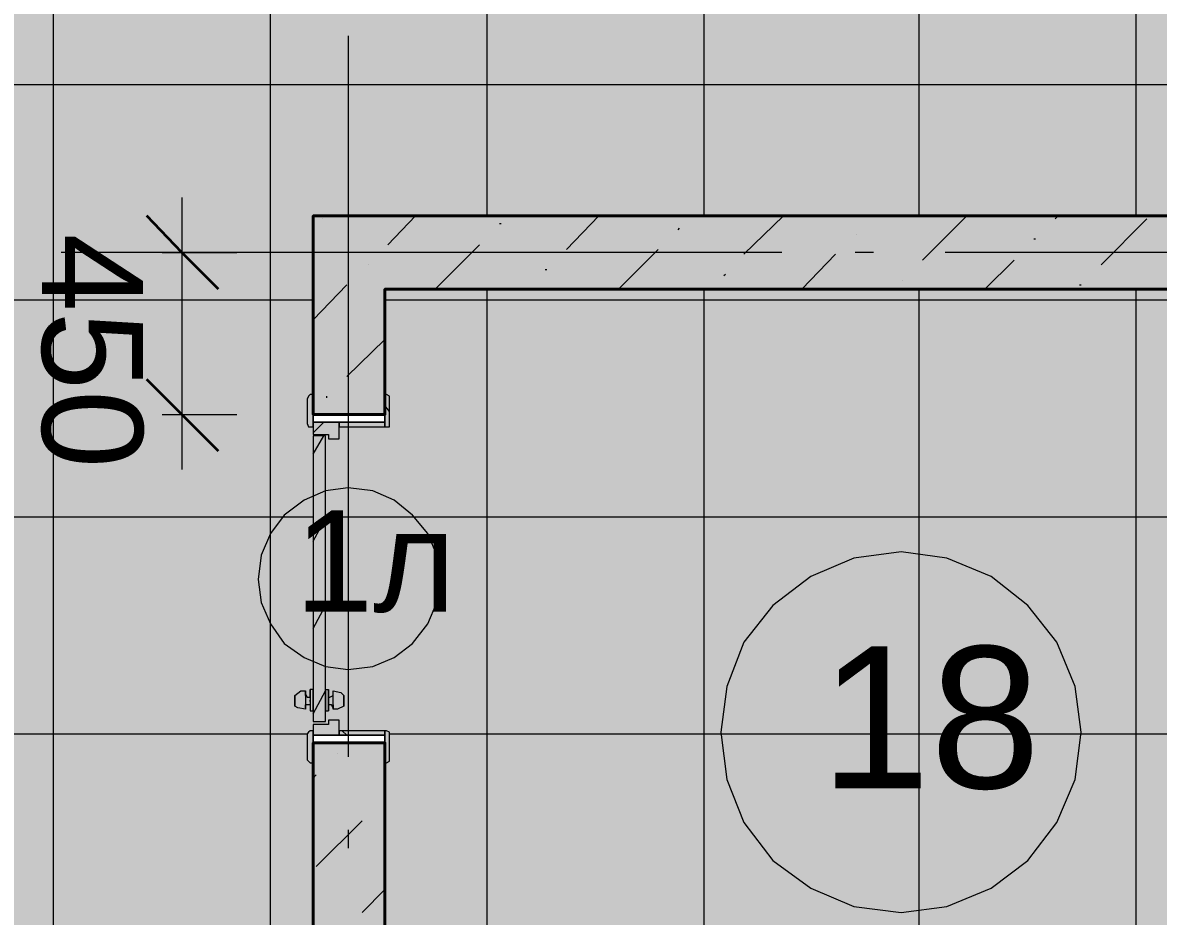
# Model space of a CAD drawing. Header units: millimetres. Extents: x -6983 to 114033, y -5968 to 36007.
# Drawn here: x 5096 to 8243, y 22126 to 24601 of the extents above; entities that cross this region are included whole.
import ezdxf

# ---------------------------------------------------------------- set-up
doc = ezdxf.new("R2010")
doc.units = ezdxf.units.MM
doc.layers.add('PDF _Геометрия', color=7, linetype='Continuous')
doc.layers.add('PDF _Текст', color=7, linetype='Continuous')
doc.layers.add('PDF _Сплошная заливка', color=7, linetype='Continuous', true_color=0xffffff)
doc.styles.add('PDF Arial', font='arial.ttf')

msp = doc.modelspace()

# ---------------------------------------------------------------- hatches: boundary and pattern name
at = {"layer": 'PDF _Сплошная заливка', "transparency": 33554559}
h = msp.add_hatch(color=256, dxfattribs=at)
h.paths.add_polyline_path([(17245.3, 26862.7), (17245.3, 21967.1), (17253.8, 21967.1), (17253.8, 26862.7)])
h.paths.add_polyline_path([(17042.2, 24065.8), (17042.2, 28661), (14245.3, 28661), (14245.3, 25563.7), (14258, 25563.7), (14262.3, 25559.5), (14258, 25479.1), (14118.4, 25474.9), (14118.4, 25445.2), (14088.8, 25445.2), (14088.8, 25457.9), (14046.5, 25457.9), (14046.5, 25474.9), (14033.8, 25474.9), (14033.8, 25487.6), (14029.6, 25487.6), (14029.6, 25559.5), (14033.8, 25563.7), (14046.5, 25563.7), (14046.5, 25665.3), (13500.6, 25665.3), (13496.4, 25656.8), (13492.2, 25652.6), (13420.2, 25648.3), (13420.2, 25652.6), (13416, 25652.6), (13416, 25665.3), (13411.8, 25665.3), (13411.8, 25788), (13382.2, 25788), (13382.2, 25817.6), (13394.9, 25817.6), (13394.9, 25864.1), (13411.8, 25864.1), (13411.8, 25872.6), (13416, 25876.8), (13500.6, 25876.8), (13500.6, 25864.1), (14046.5, 25864.1), (14046.5, 28661), (13483.7, 28661), (13479.5, 28652.6), (13394.9, 28648.3), (13394.9, 28661), (11956.2, 28661), (11952, 28652.6), (11867.4, 28648.3), (11867.4, 28661), (11245.3, 28661), (11245.3, 25864.1), (11880, 25864.1), (11880, 25872.6), (11884.3, 25876.8), (11973.1, 25876.8), (11973.1, 25864.1), (11990.1, 25864.1), (11990.1, 25817.6), (12002.8, 25817.6), (12002.8, 25788), (11973.1, 25788), (11968.9, 25656.8), (11956.2, 25652.6), (11892.7, 25648.3), (11892.7, 25652.6), (11884.3, 25652.6), (11884.3, 25665.3), (10301.8, 25665.3), (10297.5, 25656.8), (10293.3, 25652.6), (10221.4, 25648.3), (10221.4, 25652.6), (10217.1, 25652.6), (10217.1, 25665.3), (10196, 25665.3), (10196, 25707.6), (10183.3, 25707.6), (10183.3, 25737.2), (10212.9, 25737.2), (10212.9, 25872.6), (10217.1, 25876.8), (10246.8, 25876.8), (10246.8, 26084.2), (10826.5, 26084.2), (10826.5, 28441), (9320.1, 28441), (9320.1, 26084.2), (9337, 26084.2), (9337, 25876.8), (9375.1, 25876.8), (9375.1, 25737.2), (9404.7, 25737.2), (9404.7, 25707.6), (9392, 25707.6), (9392, 25665.3), (9375.1, 25665.3), (9370.9, 25656.8), (9358.2, 25652.6), (9294.7, 25648.3), (9294.7, 25652.6), (9286.3, 25652.6), (9286.3, 25665.3), (7454.1, 25665.3), (7449.9, 25656.8), (7445.6, 25652.6), (7373.7, 25648.3), (7373.7, 25652.6), (7365.2, 25652.6), (7365.2, 25665.3), (7344.1, 25665.3), (7344.1, 25707.6), (7335.6, 25707.6), (7335.6, 25737.2), (7365.2, 25737.2), (7365.2, 25876.8), (7454.1, 25876.8), (7454.1, 25864.1), (8897, 25864.1), (8897, 28661), (6100.1, 28661), (6100.1, 25864.1), (6434.3, 25864.1), (6434.3, 25872.6), (6438.6, 25876.8), (6523.2, 25876.8), (6523.2, 25737.2), (6552.8, 25737.2), (6552.8, 25707.6), (6544.4, 25707.6), (6544.4, 25665.3), (6523.2, 25665.3), (6523.2, 25652.6), (6510.5, 25652.6), (6442.8, 25648.3), (6442.8, 25652.6), (6438.6, 25652.6), (6438.6, 25665.3), (4517.6, 25665.3), (4513.3, 25656.8), (4504.9, 25652.6), (4437.2, 25648.3), (4437.2, 25652.6), (4428.7, 25652.6), (4428.7, 25665.3), (4407.6, 25665.3), (4407.6, 25707.6), (4394.9, 25707.6), (4394.9, 25737.2), (4424.5, 25737.2), (4424.5, 25872.6), (4428.7, 25876.8), (4517.6, 25876.8), (4517.6, 25864.1), (5901.2, 25864.1), (5901.2, 28661), (104.3, 28661), (104.3, 25864.1), (3497.8, 25864.1), (3497.8, 25876.8), (3586.7, 25876.8), (3586.7, 25737.2), (3616.3, 25737.2), (3616.3, 25707.6), (3603.6, 25707.6), (3603.6, 25665.3), (3586.7, 25665.3), (3582.4, 25656.8), (3569.8, 25652.6), (3506.3, 25648.3), (3506.3, 25652.6), (3497.8, 25652.6), (3497.8, 25665.3), (3100.1, 25665.3), (3100.1, 23570.8), (3112.8, 23570.8), (3117, 23566.5), (3112.8, 23486.1), (3100.1, 23481.9), (3100.1, 23460.8), (3057.8, 23460.8), (3057.8, 23448.1), (3028.1, 23448.1), (3028.1, 23481.9), (2888.5, 23481.9), (2888.5, 23494.6), (2884.3, 23494.6), (2884.3, 23562.3), (2888.5, 23570.8), (2901.2, 23570.8), (2901.2, 25665.3), (104.3, 25665.3), (104.3, 21967.1), (2901.2, 21967.1), (2901.2, 22551), (2897, 22555.3), (2888.5, 22555.3), (2888.5, 22563.7), (2884.3, 22563.7), (2884.3, 22635.6), (2888.5, 22639.9), (3028.1, 22639.9), (3028.1, 22669.5), (3057.8, 22669.5), (3057.8, 22656.8), (3100.1, 22656.8), (3100.1, 22639.9), (3112.8, 22639.9), (3117, 22635.6), (3112.8, 22559.5), (3100.1, 22555.3), (3100.1, 21472), (3112.8, 21472), (3117, 21467.8), (3112.8, 21387.4), (3100.1, 21383.2), (3100.1, 21362), (3057.8, 21362), (3057.8, 21349.3), (3028.1, 21349.3), (3028.1, 21383.2), (2888.5, 21383.2), (2888.5, 21395.9), (2884.3, 21395.9), (2884.3, 21463.6), (2888.5, 21472), (2901.2, 21472), (2901.2, 21764), (104.3, 21764), (104.3, 15967.1), (2681.2, 15967.1), (2681.2, 15979.8), (2901.2, 15979.8), (2901.2, 20452.3), (2897, 20456.5), (2888.5, 20460.8), (2884.3, 20460.8), (2884.3, 20536.9), (2888.5, 20541.1), (3028.1, 20541.1), (3028.1, 20570.8), (3057.8, 20570.8), (3057.8, 20558.1), (3100.1, 20558.1), (3100.1, 20541.1), (3112.8, 20541.1), (3117, 20536.9), (3112.8, 20460.8), (3100.1, 20456.5), (3100.1, 15967.1), (5901.2, 15967.1), (5901.2, 16601.8), (5892.7, 16606), (5888.5, 16606), (5888.5, 16614.5), (5884.3, 16614.5), (5884.3, 16686.4), (5888.5, 16694.9), (5901.2, 16694.9), (5901.2, 18133.5), (5888.5, 18133.5), (5888.5, 18146.2), (5884.3, 18146.2), (5884.3, 18218.2), (5888.5, 18222.4), (5901.2, 18222.4), (5901.2, 20452.3), (5892.7, 20456.5), (5888.5, 20460.8), (5884.3, 20460.8), (5884.3, 20536.9), (5888.5, 20541.1), (5901.2, 20541.1), (5901.2, 20558.1), (5943.5, 20558.1), (5943.5, 20570.8), (5973.1, 20570.8), (5973.1, 20541.1), (6112.8, 20541.1), (6112.8, 20456.5), (6100.1, 20456.5), (6100.1, 18967.1), (8897, 18967.1), (8897, 21764), (6100.1, 21764), (6100.1, 21472), (6112.8, 21472), (6112.8, 21383.2), (5973.1, 21383.2), (5973.1, 21349.3), (5943.5, 21349.3), (5943.5, 21362), (5901.2, 21362), (5901.2, 21383.2), (5888.5, 21383.2), (5888.5, 21395.9), (5884.3, 21395.9), (5884.3, 21463.6), (5888.5, 21472), (5901.2, 21472), (5901.2, 22551), (5892.7, 22555.3), (5888.5, 22555.3), (5888.5, 22563.7), (5884.3, 22563.7), (5884.3, 22635.6), (5888.5, 22639.9), (5901.2, 22639.9), (5901.2, 22656.8), (5943.5, 22656.8), (5943.5, 22669.5), (5973.1, 22669.5), (5973.1, 22639.9), (6112.8, 22639.9), (6112.8, 22555.3), (6100.1, 22555.3), (6100.1, 21967.1), (8897, 21967.1), (8897, 23862.7), (6100.1, 23862.7), (6100.1, 23570.8), (6112.8, 23570.8), (6112.8, 23481.9), (5973.1, 23481.9), (5973.1, 23448.1), (5943.5, 23448.1), (5943.5, 23460.8), (5901.2, 23460.8), (5901.2, 23481.9), (5888.5, 23481.9), (5888.5, 23494.6), (5884.3, 23494.6), (5884.3, 23562.3), (5888.5, 23570.8), (5901.2, 23570.8), (5901.2, 24065.8), (12447, 24065.8), (12447, 23084.2), (12459.7, 23084.2), (12459.7, 22999.5), (12447, 22999.5), (12447, 22978.4), (12404.7, 22978.4), (12404.7, 22965.7), (12370.9, 22965.7), (12370.9, 22995.3), (12239.7, 22999.5), (12235.5, 22999.5), (12235.5, 23012.2), (12231.2, 23012.2), (12231.2, 23079.9), (12235.5, 23084.2), (12248.2, 23084.2), (12248.2, 23862.7), (9100.1, 23862.7), (9100.1, 21967.1), (12248.2, 21967.1), (12248.2, 22064.4), (12239.7, 22068.7), (12235.5, 22068.7), (12235.5, 22077.1), (12231.2, 22077.1), (12231.2, 22149), (12235.5, 22157.5), (12370.9, 22157.5), (12370.9, 22187.1), (12404.7, 22187.1), (12404.7, 22174.4), (12447, 22174.4), (12447, 22157.5), (12459.7, 22157.5), (12459.7, 22068.7), (12447, 22068.7), (12447, 20486.1), (12459.7, 20486.1), (12459.7, 20401.5), (12447, 20401.5), (12447, 20380.4), (12404.7, 20380.4), (12404.7, 20367.7), (12370.9, 20367.7), (12370.9, 20397.3), (12239.7, 20401.5), (12235.5, 20401.5), (12235.5, 20410), (12231.2, 20410), (12231.2, 20481.9), (12235.5, 20486.1), (12248.2, 20486.1), (12248.2, 21764), (9100.1, 21764), (9100.1, 18967.1), (12248.2, 18967.1), (12248.2, 19466.4), (12239.7, 19470.6), (12235.5, 19470.6), (12235.5, 19479.1), (12231.2, 19479.1), (12231.2, 19551), (12235.5, 19555.3), (12370.9, 19555.3), (12370.9, 19584.9), (12404.7, 19584.9), (12404.7, 19576.4), (12447, 19576.4), (12447, 19555.3), (12459.7, 19555.3), (12459.7, 19470.6), (12447, 19470.6), (12447, 18967.1), (17042.2, 18967.1), (17042.2, 20566.5), (14046.5, 20566.5), (14046.5, 22745.7), (14042.2, 22749.9), (14033.8, 22754.1), (14029.6, 22754.1), (14029.6, 22830.3), (14033.8, 22834.5), (14046.5, 22834.5), (14046.5, 22851.4), (14088.8, 22851.4), (14088.8, 22864.1), (14118.4, 22864.1), (14118.4, 22834.5), (14262.3, 22834.5), (14258, 22754.1), (14245.3, 22749.9), (14245.3, 20765.4), (17042.2, 20765.4), (17042.2, 23862.7), (14245.3, 23862.7), (14245.3, 23765.4), (14258, 23765.4), (14262.3, 23761.2), (14258, 23680.8), (14118.4, 23676.5), (14118.4, 23646.9), (14088.8, 23646.9), (14088.8, 23655.4), (14046.5, 23655.4), (14046.5, 23676.5), (14033.8, 23676.5), (14033.8, 23689.2), (14029.6, 23689.2), (14029.6, 23761.2), (14033.8, 23765.4), (14046.5, 23765.4), (14046.5, 24544), (14042.2, 24548.2), (14033.8, 24552.4), (14029.6, 24552.4), (14029.6, 24628.6), (14033.8, 24632.8), (14046.5, 24632.8), (14046.5, 24654), (14088.8, 24654), (14088.8, 24662.4), (14118.4, 24662.4), (14118.4, 24632.8), (14262.3, 24632.8), (14258, 24552.4), (14245.3, 24548.2), (14245.3, 24065.8)])
h.paths.add_polyline_path([(15645.9, 17168.8), (15645.9, 15967.1), (17042.2, 15967.1), (17042.2, 16529.9), (17038, 16534.1), (17033.8, 16534.1), (17033.8, 16542.6), (17029.6, 16542.6), (17029.6, 16614.5), (17033.8, 16623), (17169.2, 16623), (17169.2, 16652.6), (17198.8, 16652.6), (17198.8, 16639.9), (17245.3, 16639.9), (17245.3, 16623), (17258, 16623), (17258, 16534.1), (17245.3, 16534.1), (17245.3, 15967.1), (18387.8, 15967.1), (18387.8, 15979.8), (18392, 15984), (18476.7, 15984), (18476.7, 15967.1), (19919.5, 15967.1), (19919.5, 15984), (20004.2, 15984), (20008.4, 15979.8), (20008.4, 15967.1), (23875.8, 15967.1), (23875.8, 15979.8), (23880, 15984), (23964.7, 15984), (23964.7, 15967.1), (25403.3, 15967.1), (25403.3, 15979.8), (25407.6, 15984), (25492.2, 15984), (25496.4, 15979.8), (25496.4, 15967.1), (26038, 15967.1), (26038, 16512.9), (26033.8, 16517.2), (26029.6, 16517.2), (26029.6, 16525.6), (26025.3, 16525.6), (26025.3, 16597.6), (26029.6, 16601.8), (26165, 16601.8), (26165, 16631.4), (26194.6, 16631.4), (26194.6, 16623), (26241.1, 16623), (26241.1, 16601.8), (26253.8, 16601.8), (26249.6, 16521.4), (26241.1, 16517.2), (26241.1, 15967.1), (29038, 15967.1), (29038, 16352.1), (29016.9, 16352.1), (29016.9, 16415.6), (29038, 16415.6), (29038, 18230.9), (29016.9, 18230.9), (29016.9, 18294.3), (29038, 18294.3), (29038, 19584.9), (29016.9, 19584.9), (29016.9, 19652.6), (29038, 19652.6), (29038, 21463.6), (29016.9, 21463.6), (29016.9, 21527), (29038, 21527), (29038, 21764), (26241.1, 21764), (26241.1, 21222.4), (26249.6, 21222.4), (26253.8, 21218.2), (26249.6, 21137.8), (26241.1, 21133.5), (26241.1, 21112.4), (26194.6, 21112.4), (26194.6, 21099.7), (26165, 21099.7), (26165, 21129.3), (26033.8, 21133.5), (26029.6, 21133.5), (26029.6, 21146.2), (26025.3, 21146.2), (26025.3, 21213.9), (26029.6, 21222.4), (26038, 21222.4), (26038, 21764), (25839.1, 21764), (25830.7, 21755.5), (25758.7, 21751.3), (25758.7, 21755.5), (25754.5, 21755.5), (25754.5, 21764), (25733.4, 21764), (25733.4, 21810.5), (25720.7, 21810.5), (25720.7, 21840.2), (25750.3, 21840.2), (25750.3, 21975.6), (25754.5, 21979.8), (25839.1, 21979.8), (25839.1, 21967.1), (26038, 21967.1), (26038, 26862.7), (23241.1, 26862.7), (23241.1, 21967.1), (24819.4, 21967.1), (24819.4, 21975.6), (24823.6, 21979.8), (24908.3, 21979.8), (24908.3, 21840.2), (24942.1, 21840.2), (24942.1, 21806.3), (24929.4, 21806.3), (24929.4, 21764), (24908.3, 21764), (24908.3, 21755.5), (24895.6, 21755.5), (24832.1, 21751.3), (24832.1, 21755.5), (24823.6, 21755.5), (24823.6, 21764), (22691, 21764), (22682.6, 21755.5), (22610.7, 21751.3), (22610.7, 21755.5), (22602.2, 21755.5), (22602.2, 21764), (22585.3, 21764), (22585.3, 21806.3), (22572.6, 21806.3), (22572.6, 21840.2), (22602.2, 21840.2), (22602.2, 21967.1), (21760.2, 21967.1), (21760.2, 21840.2), (21789.8, 21840.2), (21789.8, 21806.3), (21781.3, 21806.3), (21781.3, 21764), (21760.2, 21764), (21760.2, 21755.5), (21747.5, 21755.5), (21679.8, 21751.3), (21679.8, 21755.5), (21675.5, 21755.5), (21675.5, 21764), (18362.4, 21764), (18362.4, 21755.5), (18354, 21755.5), (18282, 21751.3), (18282, 21755.5), (18277.8, 21755.5), (18277.8, 21764), (18256.6, 21764), (18256.6, 21810.5), (18243.9, 21810.5), (18243.9, 21840.2), (18273.6, 21840.2), (18273.6, 21967.1), (17435.8, 21967.1), (17435.8, 21840.2), (17465.4, 21840.2), (17465.4, 21806.3), (17452.7, 21806.3), (17452.7, 21764), (17435.8, 21764), (17431.5, 21759.8), (17418.8, 21755.5), (17355.4, 21751.3), (17355.4, 21755.5), (17346.9, 21755.5), (17346.9, 21764), (17245.3, 21764), (17245.3, 18150.5), (17258, 18150.5), (17258, 18061.6), (17245.3, 18061.6), (17245.3, 18040.4), (17198.8, 18040.4), (17198.8, 18032), (17169.2, 18032), (17169.2, 18061.6), (17033.8, 18061.6), (17033.8, 18070.1), (17029.6, 18070.1), (17029.6, 18146.2), (17033.8, 18150.5), (17042.2, 18150.5), (17042.2, 18768.2), (11245.3, 18768.2), (11245.3, 15967.1), (14126.9, 15967.1), (14126.9, 15979.8), (14122.6, 15979.8), (14122.6, 15988.3), (14118.4, 15988.3), (14118.4, 15996.7), (14114.2, 15996.7), (14114.2, 16005.2), (14109.9, 16005.2), (14109.9, 16013.6), (14105.7, 16013.6), (14105.7, 16022.1), (14101.5, 16022.1), (14101.5, 16030.6), (14097.3, 16030.6), (14097.3, 16043.3), (14093, 16043.3), (14093, 16051.7), (14088.8, 16051.7), (14088.8, 16060.2), (14084.6, 16060.2), (14084.6, 16068.7), (14080.3, 16068.7), (14080.3, 16077.1), (14076.1, 16077.1), (14076.1, 16085.6), (14071.9, 16085.6), (14071.9, 16094), (14067.6, 16094), (14067.6, 16102.5), (14063.4, 16102.5), (14063.4, 16115.2), (14059.2, 16115.2), (14059.2, 16123.7), (14054.9, 16123.7), (14054.9, 16132.1), (14050.7, 16132.1), (14050.7, 16140.6), (14046.5, 16140.6), (14046.5, 16149), (14042.2, 16149), (14042.2, 16157.5), (14038, 16157.5), (14038, 16166), (14033.8, 16166), (14033.8, 16174.4), (14029.6, 16174.4), (14029.6, 16187.1), (14025.3, 16187.1), (14025.3, 16195.6), (14021.1, 16195.6), (14021.1, 16204.1), (14016.9, 16204.1), (14016.9, 16212.5), (14012.6, 16212.5), (14012.6, 16221), (14008.4, 16221), (14008.4, 16229.4), (14004.2, 16229.4), (14004.2, 16237.9), (13999.9, 16237.9), (13999.9, 16250.6), (13995.7, 16250.6), (13995.7, 16259.1), (13991.5, 16259.1), (13991.5, 16267.5), (13987.2, 16267.5), (13987.2, 16276), (13983, 16276), (13983, 16284.4), (13978.8, 16284.4), (13978.8, 16292.9), (13974.5, 16292.9), (13974.5, 16301.4), (13970.3, 16301.4), (13970.3, 16309.8), (13966.1, 16309.8), (13966.1, 16322.5), (13961.9, 16322.5), (13961.9, 16331), (13957.6, 16331), (13957.6, 16339.5), (13953.4, 16339.5), (13953.4, 16347.9), (13949.2, 16347.9), (13949.2, 16356.4), (13944.9, 16356.4), (13944.9, 16364.8), (13940.7, 16364.8), (13940.7, 16373.3), (13936.5, 16373.3), (13936.5, 16381.8), (13932.2, 16381.8), (13932.2, 16394.5), (13928, 16394.5), (13928, 16402.9), (13923.8, 16402.9), (13923.8, 16411.4), (13919.5, 16411.4), (13919.5, 16419.8), (13915.3, 16419.8), (13915.3, 16428.3), (13911.1, 16428.3), (13911.1, 16436.8), (13906.8, 16436.8), (13906.8, 16445.2), (13902.6, 16445.2), (13902.6, 16453.7), (13898.4, 16457.9), (13885.7, 16462.2), (13801.1, 16483.3), (13788.4, 16487.6), (13703.7, 16508.7), (13716.4, 16512.9), (13758.7, 16534.1), (13771.4, 16538.3), (13813.8, 16559.5), (13826.5, 16563.7), (13868.8, 16584.9), (13881.5, 16589.1), (13923.8, 16610.3), (13936.5, 16614.5), (13987.2, 16639.9), (13902.6, 16661), (13881.5, 16665.3), (13813.8, 16682.2), (13792.6, 16682.2), (13792.6, 16694.9), (13788.4, 16694.9), (13788.4, 16703.3), (13784.1, 16703.3), (13784.1, 16711.8), (13779.9, 16711.8), (13779.9, 16720.3), (13775.7, 16720.3), (13775.7, 16728.7), (13771.4, 16728.7), (13771.4, 16741.4), (13767.2, 16741.4), (13767.2, 16749.9), (13763, 16749.9), (13763, 16758.4), (13758.7, 16758.4), (13758.7, 16766.8), (13754.5, 16766.8), (13754.5, 16775.3), (13750.3, 16775.3), (13750.3, 16783.7), (13746.1, 16783.7), (13746.1, 16796.4), (13741.8, 16796.4), (13741.8, 16804.9), (13737.6, 16804.9), (13737.6, 16813.4), (13733.4, 16813.4), (13733.4, 16821.8), (13729.1, 16821.8), (13729.1, 16830.3), (13724.9, 16830.3), (13724.9, 16838.7), (13720.7, 16838.7), (13720.7, 16851.4), (13716.4, 16851.4), (13716.4, 16859.9), (13712.2, 16859.9), (13712.2, 16868.4), (13708, 16868.4), (13708, 16876.8), (13703.7, 16876.8), (13703.7, 16885.3), (13699.5, 16885.3), (13699.5, 16893.8), (13695.3, 16893.8), (13695.3, 16906.5), (13691, 16906.5), (13691, 16914.9), (13686.8, 16914.9), (13686.8, 16923.4), (13682.6, 16923.4), (13682.6, 16931.8), (13678.4, 16931.8), (13678.4, 16940.3), (13674.1, 16940.3), (13674.1, 16948.8), (13669.9, 16948.8), (13669.9, 16961.5), (13665.7, 16961.5), (13665.7, 16969.9), (13661.4, 16969.9), (13661.4, 16978.4), (13657.2, 16978.4), (13657.2, 16986.8), (13653, 16986.8), (13653, 16995.3), (13648.7, 16995.3), (13648.7, 17003.8), (13644.5, 17003.8), (13644.5, 17016.5), (13640.3, 17016.5), (13640.3, 17024.9), (13636, 17024.9), (13636, 17033.4), (13631.8, 17033.4), (13631.8, 17041.9), (13627.6, 17041.9), (13627.6, 17050.3), (13623.3, 17050.3), (13623.3, 17058.8), (13619.1, 17058.8), (13619.1, 17071.5), (13614.9, 17071.5), (13614.9, 17079.9), (13610.7, 17079.9), (13610.7, 17088.4), (13606.4, 17088.4), (13606.4, 17096.9), (13602.2, 17096.9), (13602.2, 17105.3), (13598, 17105.3), (13598, 17113.8), (13593.7, 17113.8), (13593.7, 17126.5), (13589.5, 17126.5), (13589.5, 17134.9), (13585.3, 17134.9), (13585.3, 17143.4), (13581, 17143.4), (13581, 17151.9), (13576.8, 17151.9), (13576.8, 17160.3), (13572.6, 17160.3), (13572.6, 17168.8)])
h = msp.add_hatch(color=256, dxfattribs=at)
h.paths.add_polyline_path([(5901.2, 23515.8), (6100.1, 23515.8), (6100.1, 24065.8), (5901.2, 24065.8)])
h.paths.add_polyline_path([(6100.1, 16656.8), (5901.2, 16656.8), (5901.2, 15967.1), (6100.1, 15967.1)])
h.paths.add_polyline_path([(5901.2, 18167.4), (6100.1, 18167.4), (6100.1, 20507.3), (5901.2, 20507.3)])
h.paths.add_polyline_path([(5901.2, 21417), (6100.1, 21417), (6100.1, 22606), (5901.2, 22606)])
for points in [[(6100.1, 24065.8), (6100.1, 23862.7), (12447, 23862.7), (12447, 24065.8)], [(5901.2, 23456.5), (5901.2, 22665.3), (5935.1, 22665.3), (5935.1, 23456.5)], [(6066.2, 23308.4), (6032.4, 23312.7), (5968.9, 23312.7), (5935.1, 23308.4), (5918.1, 23300), (5905.4, 23295.7), (5888.5, 23287.3), (5875.8, 23283), (5863.1, 23270.3), (5854.7, 23266.1), (5846.2, 23257.6), (5837.7, 23253.4), (5829.3, 23245), (5820.8, 23240.7), (5816.6, 23232.3), (5808.1, 23223.8), (5803.9, 23215.3), (5795.4, 23206.9), (5791.2, 23198.4), (5782.7, 23189.9), (5778.5, 23177.3), (5770, 23160.3), (5765.8, 23147.6), (5757.3, 23130.7), (5748.9, 23063), (5753.1, 23058.8), (5753.1, 23029.2), (5757.3, 23029.2), (5757.3, 22995.3), (5761.6, 22995.3), (5761.6, 22986.8), (5765.8, 22986.8), (5765.8, 22978.4), (5770, 22978.4), (5770, 22965.7), (5774.3, 22965.7), (5774.3, 22957.2), (5778.5, 22957.2), (5778.5, 22948.8), (5782.7, 22948.8), (5782.7, 22936.1), (5787, 22936.1), (5795.4, 22927.6), (5795.4, 22919.1), (5799.7, 22919.1), (5803.9, 22914.9), (5803.9, 22906.5), (5808.1, 22906.5), (5812.3, 22902.2), (5812.3, 22893.8), (5816.6, 22893.8), (5820.8, 22889.5), (5820.8, 22881.1), (5829.3, 22881.1), (5833.5, 22876.8), (5842, 22872.6), (5846.2, 22868.4), (5854.7, 22864.1), (5858.9, 22859.9), (5867.4, 22855.7), (5875.8, 22847.2), (5888.5, 22843), (5905.4, 22834.5), (5918.1, 22830.3), (5935.1, 22821.8), (5968.9, 22817.6), (6032.4, 22813.4), (6032.4, 22817.6), (6066.2, 22821.8), (6078.9, 22826.1), (6095.8, 22834.5), (6108.5, 22838.7), (6133.9, 22851.4), (6142.4, 22859.9), (6150.9, 22864.1), (6159.3, 22872.6), (6167.8, 22876.8), (6188.9, 22898), (6193.2, 22906.5), (6201.6, 22914.9), (6205.9, 22923.4), (6214.3, 22931.8), (6227, 22957.2), (6231.2, 22969.9), (6239.7, 22986.8), (6243.9, 22999.5), (6248.2, 23029.2), (6252.4, 23092.6), (6248.2, 23092.6), (6248.2, 23126.5), (6243.9, 23126.5), (6243.9, 23139.2), (6239.7, 23139.2), (6239.7, 23147.6), (6235.5, 23147.6), (6235.5, 23156.1), (6231.2, 23156.1), (6231.2, 23168.8), (6227, 23168.8), (6227, 23177.3), (6222.8, 23177.3), (6222.8, 23185.7), (6218.6, 23185.7), (6218.6, 23194.2), (6201.6, 23211.1), (6197.4, 23211.1), (6197.4, 23219.6), (6159.3, 23257.6), (6150.9, 23261.9), (6133.9, 23278.8), (6108.5, 23291.5), (6095.8, 23295.7), (6078.9, 23304.2)], [(7593.7, 23130.7), (7564.1, 23134.9), (7500.6, 23134.9), (7399.1, 23122.2), (7382.2, 23113.8), (7369.5, 23109.6), (7352.5, 23101.1), (7339.8, 23096.9), (7322.9, 23088.4), (7310.2, 23084.2), (7293.3, 23075.7), (7280.6, 23071.5), (7267.9, 23058.8), (7259.5, 23054.5), (7251, 23046.1), (7242.5, 23041.9), (7234.1, 23033.4), (7225.6, 23029.2), (7217.1, 23020.7), (7208.7, 23016.5), (7200.2, 23008), (7191.8, 23003.8), (7183.3, 22995.3), (7174.8, 22991.1), (7170.6, 22982.6), (7162.1, 22974.2), (7157.9, 22965.7), (7145.2, 22953), (7141, 22944.5), (7128.3, 22931.8), (7124.1, 22923.4), (7111.4, 22910.7), (7107.1, 22902.2), (7094.4, 22889.5), (7086, 22864.1), (7081.7, 22855.7), (7073.3, 22830.3), (7069, 22821.8), (7060.6, 22796.4), (7056.4, 22788), (7052.1, 22775.3), (7047.9, 22766.8), (7043.7, 22733), (7039.4, 22703.3), (7035.2, 22669.5), (7031, 22639.9), (7035.2, 22635.6), (7035.2, 22606), (7039.4, 22606), (7039.4, 22572.2), (7043.7, 22572.2), (7043.7, 22538.3), (7047.9, 22538.3), (7047.9, 22504.5), (7052.1, 22504.5), (7052.1, 22496), (7056.4, 22496), (7056.4, 22483.3), (7060.6, 22483.3), (7060.6, 22474.9), (7064.8, 22474.9), (7064.8, 22462.2), (7069, 22462.2), (7069, 22453.7), (7073.3, 22453.7), (7073.3, 22441), (7077.5, 22441), (7077.5, 22432.5), (7081.7, 22432.5), (7081.7, 22419.8), (7086, 22419.8), (7086, 22411.4), (7090.2, 22411.4), (7090.2, 22398.7), (7094.4, 22398.7), (7094.4, 22386), (7098.7, 22386), (7111.4, 22373.3), (7111.4, 22364.8), (7115.6, 22364.8), (7124.1, 22356.4), (7124.1, 22347.9), (7128.3, 22347.9), (7136.7, 22339.5), (7136.7, 22331), (7141, 22331), (7149.4, 22322.5), (7149.4, 22314.1), (7153.7, 22314.1), (7162.1, 22305.6), (7162.1, 22297.1), (7166.4, 22297.1), (7174.8, 22288.7), (7174.8, 22280.2), (7183.3, 22280.2), (7187.5, 22276), (7196, 22271.8), (7204.4, 22263.3), (7212.9, 22259.1), (7217.1, 22254.8), (7225.6, 22250.6), (7234.1, 22242.1), (7242.5, 22237.9), (7246.8, 22233.7), (7255.2, 22229.4), (7263.7, 22221), (7272.1, 22216.7), (7280.6, 22208.3), (7293.3, 22204.1), (7310.2, 22195.6), (7322.9, 22191.4), (7339.8, 22182.9), (7352.5, 22178.7), (7369.5, 22170.2), (7382.2, 22166), (7399.1, 22157.5), (7500.6, 22144.8), (7564.1, 22140.6), (7564.1, 22144.8), (7593.7, 22149), (7627.6, 22153.3), (7657.2, 22157.5), (7669.9, 22161.7), (7678.4, 22166), (7691, 22170.2), (7699.5, 22174.4), (7712.2, 22178.7), (7729.1, 22187.1), (7741.8, 22191.4), (7750.3, 22195.6), (7763, 22199.8), (7788.4, 22212.5), (7796.8, 22221), (7805.3, 22225.2), (7813.8, 22233.7), (7822.2, 22237.9), (7830.7, 22246.4), (7839.1, 22250.6), (7847.6, 22259.1), (7856.1, 22263.3), (7864.5, 22271.8), (7873, 22276), (7894.2, 22297.1), (7898.4, 22305.6), (7906.8, 22314.1), (7911.1, 22322.5), (7919.5, 22331), (7923.8, 22339.5), (7932.2, 22347.9), (7936.5, 22356.4), (7944.9, 22364.8), (7949.2, 22373.3), (7957.6, 22381.8), (7970.3, 22407.2), (7974.5, 22419.8), (7983, 22436.8), (7987.2, 22449.5), (7995.7, 22466.4), (7999.9, 22479.1), (8008.4, 22496), (8012.6, 22508.7), (8016.9, 22538.3), (8025.3, 22606), (8029.6, 22669.5), (8025.3, 22669.5), (8025.3, 22699.1), (8021.1, 22699.1), (8021.1, 22733), (8016.9, 22733), (8016.9, 22762.6), (8012.6, 22762.6), (8012.6, 22775.3), (8008.4, 22775.3), (8008.4, 22783.7), (8004.2, 22783.7), (8004.2, 22796.4), (7999.9, 22796.4), (7999.9, 22804.9), (7995.7, 22804.9), (7995.7, 22817.6), (7991.5, 22817.6), (7991.5, 22826.1), (7987.2, 22826.1), (7987.2, 22834.5), (7983, 22834.5), (7983, 22847.2), (7978.8, 22847.2), (7978.8, 22855.7), (7974.5, 22855.7), (7974.5, 22868.4), (7970.3, 22868.4), (7970.3, 22876.8), (7966.1, 22876.8), (7966.1, 22885.3), (7961.9, 22885.3), (7961.9, 22893.8), (7953.4, 22902.2), (7949.2, 22902.2), (7949.2, 22910.7), (7936.5, 22923.4), (7932.2, 22923.4), (7932.2, 22931.8), (7919.5, 22944.5), (7915.3, 22944.5), (7915.3, 22953), (7902.6, 22965.7), (7898.4, 22965.7), (7898.4, 22974.2), (7868.8, 23003.8), (7860.3, 23008), (7847.6, 23020.7), (7839.1, 23024.9), (7826.5, 23037.6), (7818, 23041.9), (7805.3, 23054.5), (7796.8, 23058.8), (7788.4, 23067.2), (7763, 23079.9), (7750.3, 23084.2), (7741.8, 23088.4), (7729.1, 23092.6), (7712.2, 23101.1), (7699.5, 23105.3), (7691, 23109.6), (7678.4, 23113.8), (7669.9, 23118), (7657.2, 23122.2), (7627.6, 23126.5)], [(7306, 23008), (7306, 22326.8), (7729.1, 22326.8), (7729.1, 23008)]]:
    msp.add_hatch(color=256, dxfattribs=at).paths.add_polyline_path(points)
h = msp.add_hatch(color=256, dxfattribs=at)
h.paths.add_polyline_path([(5888.5, 23481.9), (5901.2, 23481.9), (5901.2, 23570.8), (5888.5, 23570.8), (5884.3, 23562.3), (5884.3, 23490.4), (5888.5, 23490.4)])
h.paths.add_polyline_path([(5892.7, 22555.3), (5901.2, 22551), (5901.2, 22639.9), (5888.5, 22639.9), (5884.3, 22635.6), (5884.3, 22559.5), (5888.5, 22559.5)])
h = msp.add_hatch(color=256, dxfattribs=at)
h.paths.add_polyline_path([(6100.1, 23481.9), (6112.8, 23481.9), (6112.8, 23570.8), (6100.1, 23570.8)])
h.paths.add_polyline_path([(6104.3, 22555.3), (6112.8, 22555.3), (6112.8, 22639.9), (6100.1, 22639.9), (6100.1, 22551)])
h = msp.add_hatch(color=256, dxfattribs=at)
h.paths.add_polyline_path([(5943.5, 23448.1), (5973.1, 23448.1), (5973.1, 23494.6), (5901.2, 23494.6), (5901.2, 23460.8), (5943.5, 23460.8)])
h.paths.add_polyline_path([(5973.1, 22669.5), (5943.5, 22669.5), (5943.5, 22656.8), (5901.2, 22656.8), (5901.2, 22627.2), (5973.1, 22627.2)])
h = msp.add_hatch(color=256, dxfattribs=at)
h.paths.add_polyline_path([(5973.1, 23481.9), (6100.1, 23481.9), (6100.1, 23494.6), (5973.1, 23494.6)])
h.paths.add_polyline_path([(6100.1, 22639.9), (5973.1, 22639.9), (5973.1, 22627.2), (6100.1, 22627.2)])

# ---------------------------------------------------------------- linework, layer by layer
at = {"layer": 'PDF _Геометрия', "lineweight": 9}
for points in [[(5181.9, 15967.1), (5181.9, 25665.3)], [(5782.7, 15967.1), (5782.7, 25665.3)], [(6383.6, 24065.8), (6383.6, 25665.3)], [(6984.4, 24065.8), (6984.4, 25665.3)], [(7581, 24065.8), (7581, 25665.3)], [(8181.9, 24065.8), (8181.9, 25665.3)], [(3100.1, 24429.7), (14046.5, 24429.7)], [(5537.3, 24116.6), (5537.3, 23363.4)], [(5926.6, 24057.4), (5926.6, 24057.4)], [(6108.5, 23985.4), (6184.7, 24065.8)], [(6417.4, 24044.7), (6421.7, 24044.7)], [(6603.6, 23972.7), (6692.5, 24065.8)], [(7094.4, 23960), (7204.4, 24065.8)], [(7589.5, 23943.1), (7712.2, 24065.8)], [(7957.6, 24057.4), (7966.1, 24065.8)], [(8084.6, 23930.4), (8211.5, 24057.4)], [(6912.5, 24027.7), (6916.7, 24032)], [(7407.6, 24015.1), (7407.6, 24015.1)], [(6239.7, 23862.7), (6362.4, 23985.4)], [(7898.4, 24002.4), (7902.6, 24002.4)], [(5482.3, 23964.3), (5537.3, 23964.3), (5689.6, 23964.3)], [(6747.5, 23862.7), (6857.5, 23972.7)], [(7255.2, 23862.7), (7348.3, 23960)], [(6053.5, 23930.4), (6053.5, 23930.4)], [(6544.4, 23917.7), (6548.6, 23917.7)], [(7763, 23862.7), (7843.4, 23943.1)], [(7039.4, 23900.8), (7043.7, 23905)], [(7534.5, 23888.1), (7534.5, 23888.1)], [(5901.2, 23778.1), (5994.3, 23875.4)], [(6383.6, 21967.1), (6383.6, 23862.7)], [(6984.4, 21967.1), (6984.4, 23862.7)], [(7581, 21967.1), (7581, 23862.7)], [(8025.3, 23875.4), (8029.6, 23875.4)], [(8181.9, 21967.1), (8181.9, 23862.7)], [(3100.1, 23833.1), (5901.2, 23833.1)], [(6100.1, 23833.1), (8897, 23833.1)], [(5994.3, 23621.5), (6100.1, 23723.1)], [(5939.3, 23562.3), (5939.3, 23566.5)], [(6112.8, 23524.2), (6100.1, 23541.1)], [(5482.3, 23515.8), (5537.3, 23515.8), (5689.6, 23515.8)], [(5901.2, 23465), (5930.8, 23494.6)], [(5901.2, 23405.7), (5930.8, 23456.5)], [(3100.1, 23232.3), (5901.2, 23232.3)], [(5901.2, 23164.6), (5935.1, 23228)], [(5935.1, 23232.3), (8897, 23232.3)], [(5901.2, 22923.4), (5935.1, 22986.8)], [(5880, 22741.4), (5884.3, 22733), (5888.5, 22733), (5892.7, 22733), (5892.7, 22724.5), (5892.7, 22716), (5892.7, 22707.6), (5892.7, 22703.3), (5892.7, 22699.1), (5892.7, 22694.9), (5901.2, 22694.9), (5901.2, 22699.1), (5901.2, 22703.3), (5901.2, 22707.6), (5901.2, 22716), (5901.2, 22724.5), (5901.2, 22733), (5901.2, 22737.2), (5901.2, 22745.7), (5901.2, 22749.9), (5901.2, 22754.1), (5892.7, 22754.1), (5892.7, 22749.9), (5892.7, 22745.7), (5892.7, 22737.2), (5892.7, 22745.7), (5892.7, 22749.9), (5892.7, 22754.1)], [(5892.7, 22754.1), (5892.7, 22754.1)], [(5892.7, 22754.1), (5892.7, 22754.1)], [(5935.1, 22749.9), (5935.1, 22754.1), (5943.5, 22754.1), (5943.5, 22749.9), (5943.5, 22745.7), (5943.5, 22737.2), (5943.5, 22733), (5943.5, 22724.5), (5943.5, 22733), (5947.7, 22733), (5956.2, 22737.2), (5956.2, 22741.4)], [(5943.5, 22733), (5943.5, 22737.2), (5943.5, 22745.7), (5943.5, 22749.9), (5943.5, 22754.1)], [(5943.5, 22754.1), (5943.5, 22754.1)], [(5943.5, 22754.1), (5943.5, 22754.1)], [(5850.4, 22737.2), (5850.4, 22733), (5850.4, 22737.2), (5867.4, 22749.9), (5880, 22749.9), (5880, 22745.7), (5880, 22749.9)], [(5880, 22737.2), (5880, 22745.7), (5880, 22733), (5880, 22716), (5880, 22703.3), (5880, 22699.1), (5858.9, 22703.3), (5850.4, 22707.6), (5850.4, 22711.8), (5850.4, 22724.5), (5850.4, 22733), (5850.4, 22724.5), (5850.4, 22711.8), (5850.4, 22707.6)], [(5892.7, 22733), (5892.7, 22737.2), (5892.7, 22733), (5892.7, 22724.5), (5892.7, 22716), (5892.7, 22707.6), (5892.7, 22703.3), (5892.7, 22699.1), (5892.7, 22694.9)], [(5892.7, 22724.5), (5892.7, 22724.5)], [(5892.7, 22724.5), (5892.7, 22724.5)], [(5901.2, 22686.4), (5935.1, 22749.9), (5935.1, 22745.7), (5935.1, 22737.2), (5935.1, 22733), (5935.1, 22724.5), (5935.1, 22716), (5935.1, 22707.6), (5935.1, 22703.3), (5935.1, 22699.1), (5935.1, 22694.9), (5943.5, 22694.9), (5943.5, 22699.1), (5943.5, 22703.3), (5943.5, 22707.6), (5943.5, 22716), (5943.5, 22724.5), (5943.5, 22716), (5943.5, 22707.6), (5943.5, 22703.3), (5943.5, 22699.1), (5943.5, 22694.9)], [(5943.5, 22724.5), (5943.5, 22724.5)], [(5943.5, 22724.5), (5943.5, 22724.5)], [(5956.2, 22711.8), (5956.2, 22703.3), (5956.2, 22716), (5956.2, 22733), (5956.2, 22745.7), (5956.2, 22749.9), (5977.4, 22745.7), (5985.8, 22737.2), (5985.8, 22733), (5985.8, 22724.5), (5985.8, 22711.8), (5985.8, 22724.5), (5985.8, 22733), (5985.8, 22737.2)], [(5956.2, 22737.2), (5956.2, 22745.7), (5956.2, 22749.9)], [(5892.7, 22711.8), (5888.5, 22711.8), (5880, 22711.8), (5880, 22703.3), (5880, 22711.8)], [(5880, 22703.3), (5880, 22699.1)], [(5892.7, 22720.3), (5892.7, 22720.3)], [(5892.7, 22720.3), (5892.7, 22720.3)], [(5892.7, 22694.9), (5892.7, 22694.9)], [(5892.7, 22694.9), (5892.7, 22694.9)], [(5943.5, 22720.3), (5943.5, 22720.3)], [(5943.5, 22720.3), (5943.5, 22720.3)], [(5956.2, 22703.3), (5952, 22711.8), (5947.7, 22711.8), (5943.5, 22711.8)], [(5943.5, 22694.9), (5943.5, 22694.9)], [(5943.5, 22694.9), (5943.5, 22694.9)], [(5985.8, 22707.6), (5985.8, 22711.8), (5985.8, 22707.6), (5968.9, 22699.1), (5956.2, 22699.1), (5956.2, 22703.3), (5956.2, 22699.1)], [(3117, 22631.4), (5884.3, 22631.4)], [(5994.3, 22627.2), (5981.6, 22639.9)], [(6112.8, 22631.4), (8897, 22631.4)], [(5968.9, 22576.4), (5968.9, 22576.4)], [(5901.2, 22508.7), (5909.7, 22517.2)], [(6095.8, 22449.5), (6095.8, 22449.5)], [(5909.7, 22263.3), (6036.6, 22390.2)], [(6036.6, 22136.4), (6100.1, 22199.8)]]:
    msp.add_lwpolyline(points, dxfattribs=at)
at = {"layer": 'PDF _Геометрия', "lineweight": 20}
for points in [[(5998.5, 24565.1), (5998.5, 22567.9)], [(7200.2, 23964.3), (5203, 23964.3)], [(7454.1, 23964.3), (7403.3, 23964.3)], [(9654.4, 23964.3), (7653, 23964.3)], [(5998.5, 22364.8), (5998.5, 22314.1)]]:
    msp.add_lwpolyline(points, dxfattribs=at)
at = {"layer": 'PDF _Геометрия', "lineweight": 35}
for points in [[(5638.9, 23862.7), (5537.3, 23964.3), (5440, 24065.8)], [(5638.9, 23414.2), (5537.3, 23515.8), (5440, 23613.1)]]:
    msp.add_lwpolyline(points, dxfattribs=at)
at = {"layer": 'PDF _Геометрия', "lineweight": 40}
for points in [[(12447, 24065.8), (6100.1, 24065.8), (5901.2, 24065.8), (5901.2, 23515.8), (6100.1, 23515.8), (6100.1, 23862.7), (8897, 23862.7)], [(8897, 21967.1), (6100.1, 21967.1), (6100.1, 22606), (5901.2, 22606), (5901.2, 21417), (6100.1, 21417), (6100.1, 21764), (8897, 21764)]]:
    msp.add_lwpolyline(points, dxfattribs=at)
at = {"layer": 'PDF _Геометрия', "lineweight": 13}
for points in [[(5901.2, 23481.9), (5901.2, 23570.8), (5892.7, 23570.8), (5888.5, 23566.5), (5884.3, 23558.1), (5884.3, 23490.4), (5888.5, 23481.9), (5892.7, 23481.9)], [(6100.1, 23570.8), (6100.1, 23481.9), (6104.3, 23481.9), (6112.8, 23481.9), (6112.8, 23490.4), (6112.8, 23558.1), (6112.8, 23566.5), (6104.3, 23570.8)], [(5973.1, 23448.1), (5973.1, 23494.6), (5901.2, 23494.6), (5901.2, 23460.8), (5943.5, 23460.8), (5943.5, 23448.1)], [(6100.1, 23481.9), (6100.1, 23494.6), (5973.1, 23494.6), (5973.1, 23481.9)], [(5935.1, 22665.3), (5935.1, 23456.5), (5901.2, 23456.5), (5901.2, 22665.3)], [(5973.1, 22627.2), (5973.1, 22669.5), (5943.5, 22669.5), (5943.5, 22656.8), (5901.2, 22656.8), (5901.2, 22627.2)], [(5901.2, 22551), (5901.2, 22639.9), (5892.7, 22639.9), (5888.5, 22635.6), (5884.3, 22631.4), (5884.3, 22559.5), (5888.5, 22555.3), (5892.7, 22551)], [(6100.1, 22639.9), (5973.1, 22639.9), (5973.1, 22627.2), (6100.1, 22627.2)], [(6100.1, 22639.9), (6100.1, 22551), (6104.3, 22551), (6112.8, 22555.3), (6112.8, 22559.5), (6112.8, 22631.4), (6112.8, 22635.6), (6104.3, 22639.9)]]:
    msp.add_lwpolyline(points, close=True, dxfattribs=at)
at = {"layer": 'PDF _Геометрия', "color": 36, "lineweight": 9, "true_color": 0x7f3f00}
for points in [[(6100.1, 23494.6), (6100.1, 23515.8), (5901.2, 23515.8), (5901.2, 23494.6)], [(6100.1, 22606), (6100.1, 22627.2), (5901.2, 22627.2), (5901.2, 22606)]]:
    msp.add_lwpolyline(points, close=True, dxfattribs=at)
at = {"layer": 'PDF _Геометрия', "lineweight": 9}
for points in [[(5748.9, 23058.8), (5757.3, 22995.3), (5782.7, 22936.1), (5820.8, 22881.1), (5875.8, 22843), (5935.1, 22817.6), (5998.5, 22809.1), (6066.2, 22817.6), (6125.5, 22843), (6176.2, 22881.1), (6218.6, 22936.1), (6243.9, 22995.3), (6252.4, 23058.8), (6243.9, 23126.5), (6218.6, 23185.7), (6176.2, 23236.5), (6125.5, 23278.8), (6066.2, 23304.2), (5998.5, 23312.7), (5935.1, 23304.2), (5875.8, 23278.8), (5820.8, 23236.5), (5782.7, 23185.7), (5757.3, 23126.5)], [(7031, 22635.6), (7047.9, 22504.5), (7094.4, 22386), (7174.8, 22280.2), (7280.6, 22204.1), (7399.1, 22153.3), (7530.3, 22136.4), (7657.2, 22153.3), (7779.9, 22204.1), (7881.5, 22280.2), (7961.9, 22386), (8012.6, 22504.5), (8029.6, 22635.6), (8012.6, 22762.6), (7961.9, 22885.3), (7881.5, 22986.8), (7779.9, 23067.2), (7657.2, 23118), (7530.3, 23134.9), (7399.1, 23118), (7280.6, 23067.2), (7174.8, 22986.8), (7094.4, 22885.3), (7047.9, 22762.6)], [(5892.7, 22720.3), (5892.7, 22724.5)], [(5943.5, 22724.5), (5943.5, 22720.3)]]:
    msp.add_lwpolyline(points, close=True, dxfattribs=at)

# ---------------------------------------------------------------- texts
at = {"layer": 'PDF _Текст', "insert": (5146, 24017.7), "char_height": 279.48, "attachment_point": 7, "rotation": 270, "style": 'PDF Arial'}
msp.add_mtext('450', dxfattribs=at)
at = {"layer": 'PDF _Текст', "attachment_point": 7, "style": 'PDF Arial'}
for s, insert, char_height in [('1л', (5850.4, 22965.7), 280.18), ('18', (7306, 22474.9), 392.99)]:
    msp.add_mtext(s, dxfattribs=dict(at, insert=insert, char_height=char_height))

doc.saveas('drawing.dxf')
